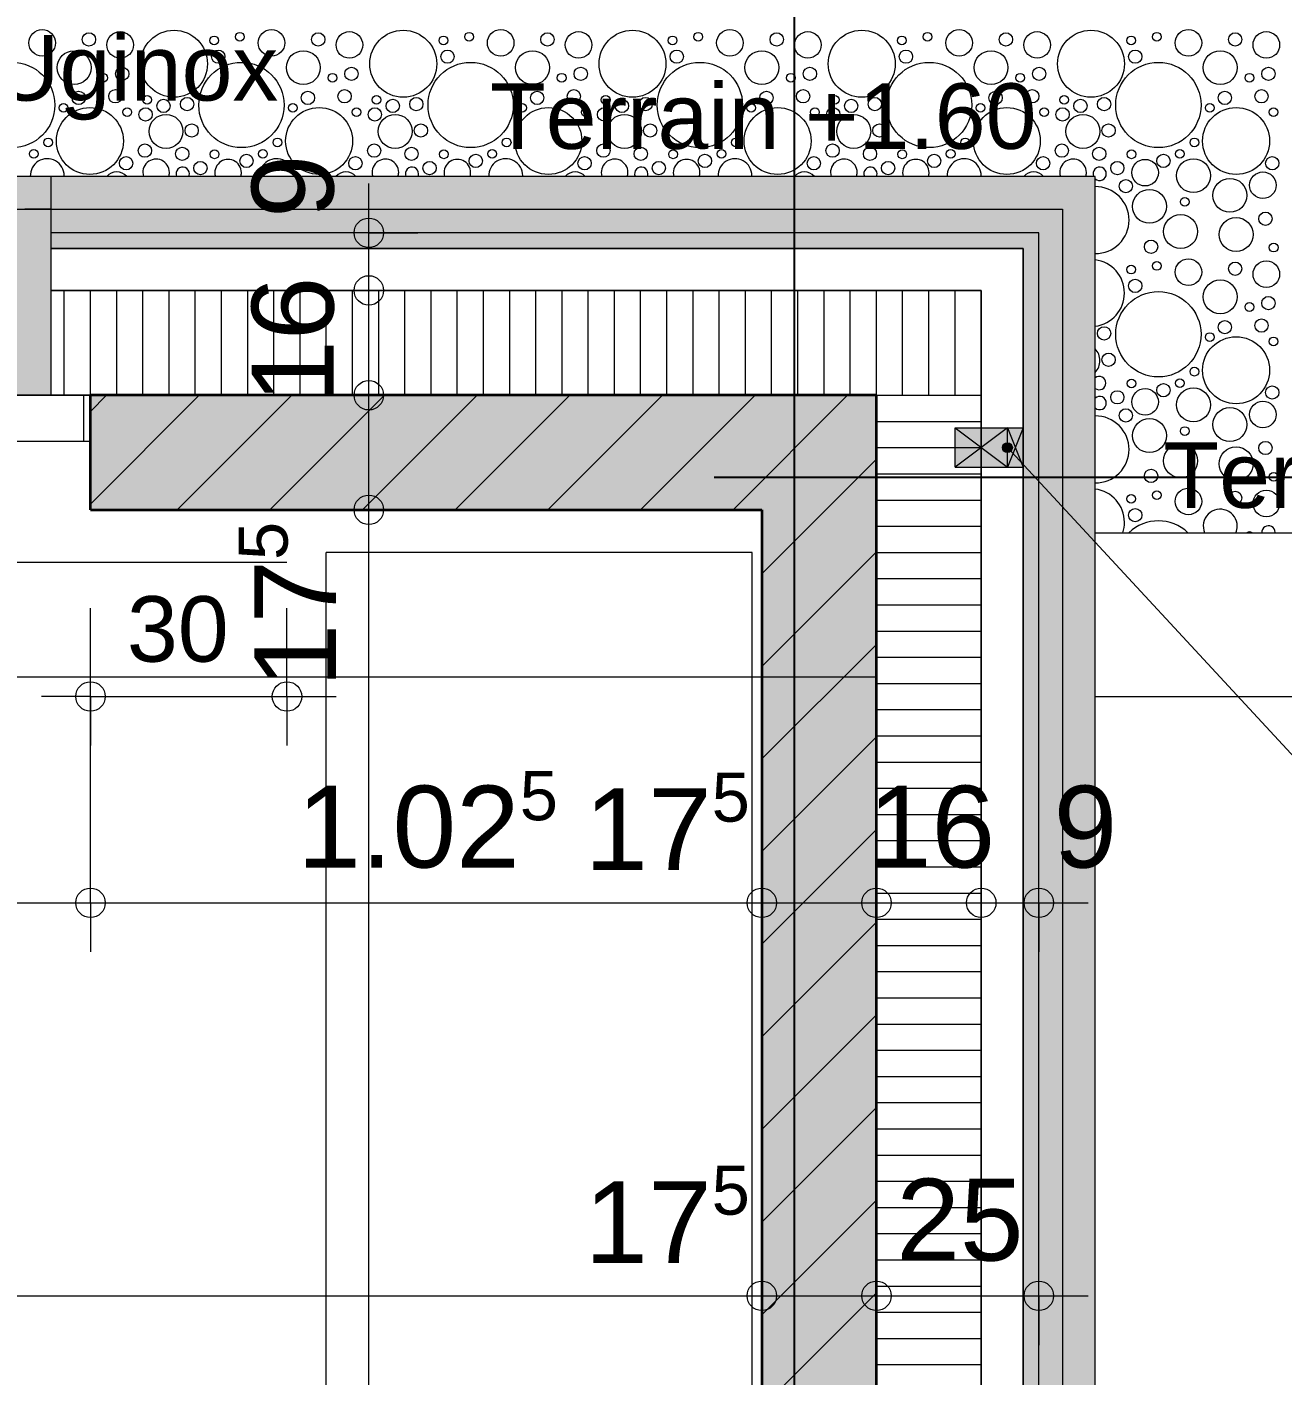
# Model space of a CAD drawing. Header units: metres. Extents: x 0.003 to 0.843, y 0.003 to 0.597.
# Drawn here: x 0.60842 to 0.64675, y 0.45308 to 0.49424 of the extents above; entities that cross this region are included whole.
import ezdxf

# ---------------------------------------------------------------- set-up
doc = ezdxf.new("R2010")
doc.units = ezdxf.units.M
for name, pattern in [('AUSGEZOGEN', [0]), ('LINIE_23', [0.0079, 0.004, -0.0013, 0, -0.0013, 0, -0.0013]), ('PUNKT2', [3.175, 0, -3.175]), ('STRICHLINIE', [19.049999999999997, 12.7, -6.35]), ('STRICHPUNKT', [25.4, 12.7, -6.35, 0, -6.35])]:
    doc.linetypes.add(name, pattern=pattern)
for name, color, linetype, lineweight in [('Allgemein', 7, 'AUSGEZOGEN', 18), ('Aufschuettungen _ Daemme', 7, 'AUSGEZOGEN', 25), ('Bauachsen grob', 7, 'STRICHPUNKT', 13), ('Beton Ansicht', 7, 'AUSGEZOGEN', 13), ('Daemmung', 7, 'AUSGEZOGEN', 18), ('Fenster', 7, 'AUSGEZOGEN', 18), ('Fuellflaeche tragende Wände MW', 7, 'AUSGEZOGEN', 13), ('Holz Unterkonstruktion', 7, 'AUSGEZOGEN', 25), ('Konstruktion oben', 7, 'STRICHLINIE', 13), ('Konstruktion unten', 7, 'STRICHLINIE', 13), ('Moebel', 253, 'AUSGEZOGEN', 13), ('Proj. Terrain', 7, 'AUSGEZOGEN', 25), ('Spengler', 7, 'AUSGEZOGEN', 18), ('Text Werkplan Ausfuehrung', 7, 'AUSGEZOGEN', 25), ('Unterkonstruktion', 7, 'AUSGEZOGEN', 18), ('Vorhangbrett', 7, 'AUSGEZOGEN', 13), ('Wand Mauerwerk tragend', 7, 'AUSGEZOGEN', 35), ('Werkplan- Ausfuehrungsmasse', 7, 'AUSGEZOGEN', 13)]:
    doc.layers.add(name, color=color, linetype=linetype, lineweight=lineweight)
doc.styles.add('ARIAL', font='ARIAL.TTF')

msp = doc.modelspace()

# ---------------------------------------------------------------- hatches: boundary and pattern name
at = {"layer": 'Allgemein', "linetype": 'AUSGEZOGEN', "lineweight": 13}
msp.add_hatch(color=32, dxfattribs=at).paths.add_polyline_path([(0.60835998646915, 0.4861973561846902), (0.60835998646915, 0.4829973562562158), (0.6091599864512687, 0.4829973562562158), (0.6091599864512687, 0.4861973561846902), (0.6091599864512687, 0.4869973561668088), (0.6091599864512687, 0.4874773561560801), (0.6091599864512687, 0.4879573561453512), (0.6091599864512687, 0.4886773561292579), (0.60835998646915, 0.4886773561292579), (0.60835998646915, 0.4879573561453512), (0.60835998646915, 0.4874773561560801), (0.60835998646915, 0.4869973561668088)])
h = msp.add_hatch(color=32, dxfattribs=at)
h.paths.add_polyline_path([(0.5231599883735183, 0.4874773561560801), (0.5835599870234731, 0.4874773561560801), (0.5835599870234731, 0.4879573561453512), (0.5231599883735183, 0.4879573561453512)])
h.paths.add_polyline_path([(0.4808599893189971, 0.4874773561560801), (0.497559988945723, 0.4874773561560801), (0.497559988945723, 0.4879573561453512), (0.4808599893189971, 0.4879573561453512)])
h.paths.add_polyline_path([(0.6091599864512687, 0.4874773561560801), (0.6393199857771406, 0.4874773561560801), (0.6393199857771406, 0.4879573561453512), (0.6091599864512687, 0.4879573561453512)])
h = msp.add_hatch(color=32, dxfattribs=at)
h.paths.add_polyline_path([(0.6388399857878693, 0.4874773561560801), (0.6388399857878693, 0.386497358413159), (0.6393199857771402, 0.386497358413159), (0.6393199857771406, 0.4874773561560801)])
h.paths.add_polyline_path([(0.6388399857878693, 0.3608973589853636), (0.6388399857878693, 0.3122973600716582), (0.6393199857771402, 0.3122973600716582), (0.6393199857771402, 0.3608973589853636)])
h.paths.add_polyline_path([(0.6388399857878693, 0.2866973606438628), (0.6388399857878693, 0.2854973606706849), (0.6393199857771402, 0.2854973606706849), (0.6393199857771402, 0.2866973606438628)])
at = {"layer": 'Fuellflaeche tragende Wände MW', "linetype": 'AUSGEZOGEN', "lineweight": 13}
for points in [[(0.6103599864244464, 0.4829973562562177), (0.6103599864244464, 0.4794973563344469), (0.6343599858880049, 0.4794973563344469), (0.6343599858880049, 0.4829973562562177)], [(0.630859985966236, 0.4794973563344469), (0.630859985966236, 0.3876973583863368), (0.6343599858880052, 0.3876973583863368), (0.6343599858880052, 0.4794973563344469)]]:
    msp.add_hatch(color=241, dxfattribs=at).paths.add_polyline_path(points)
at = {"layer": 'Holz Unterkonstruktion', "linetype": 'AUSGEZOGEN', "lineweight": 13}
for points in [[(0.6367599858343608, 0.4819973562785675), (0.6367599858343608, 0.4807973563053897), (0.6383599857985979, 0.4807973563053897), (0.6383599857985979, 0.4819973562785675)], [(0.6383599857985979, 0.4819973562785675), (0.6383599857985979, 0.4807973563053897), (0.6388399857878693, 0.4807973563053897), (0.6388399857878693, 0.4819973562785675)]]:
    msp.add_hatch(color=32, dxfattribs=at).paths.add_polyline_path(points)
at = {"layer": 'Spengler', "linetype": 'AUSGEZOGEN', "lineweight": 13}
for points in [[(0.6091599864512687, 0.4896773561069063), (0.5835599870234731, 0.4896773561069066), (0.5835599870234731, 0.4886773561292579), (0.5843599870055919, 0.4886773561292579), (0.5843599870055931, 0.4829973562562158), (0.6083599864691513, 0.4829973562562158), (0.60835998646915, 0.4886773561292579), (0.6091599864512687, 0.4886773561292579)], [(0.6410399857386957, 0.4896773561069063), (0.6091599864512687, 0.4896773561069063), (0.6091599864512687, 0.4879573561453512), (0.6410399857386957, 0.4879573561453512)], [(0.6410399857386957, 0.386497358413159), (0.6410399857386957, 0.4879573561453512), (0.6393199857771406, 0.4879573561453512), (0.6393199857771406, 0.386497358413159)]]:
    msp.add_hatch(color=254, dxfattribs=at).paths.add_polyline_path(points)
at = {"layer": 'Text Werkplan Ausfuehrung', "linetype": 'AUSGEZOGEN', "lineweight": 13}
for points in [[(0.6382143734512498, 0.4813647518994085), (0.6384036916356507, 0.4815400291418732), (0.6383273806726366, 0.4815429679603284)], [(0.6382143734512498, 0.4813647518994085), (0.6383273806726366, 0.4815429679603284), (0.6382173122645218, 0.481441062868021)], [(0.638249916657092, 0.4812954505206726), (0.6384036916356507, 0.4815400291418732), (0.6382143734512498, 0.4813647518994085)], [(0.6382173122645218, 0.481441062868021), (0.6383273806726366, 0.4815429679603284), (0.638258080027292, 0.4815074254334847)], [(0.638249916657092, 0.4812954505206726), (0.6384700542011147, 0.4814992613791029), (0.6384036916356507, 0.4815400291418732)], [(0.6383162785435571, 0.4812546834912935), (0.6384700542011147, 0.4814992613791029), (0.638249916657092, 0.4812954505206726)], [(0.6383162785435571, 0.4812546834912935), (0.6385055967279581, 0.4814299607337582), (0.6384700542011147, 0.4814992613791029)], [(0.6383925895069865, 0.4812517446836199), (0.6385055967279581, 0.4814299607337582), (0.6383162785435571, 0.4812546834912935)], [(0.6383925895069865, 0.4812517446836199), (0.6385026579151014, 0.4813536497759275), (0.6385055967279581, 0.4814299607337582)], [(0.6385026579151014, 0.4813536497759275), (0.6383925895069865, 0.4812517446836199), (0.6384618908857222, 0.4812872878894622)]]:
    msp.add_hatch(color=7, dxfattribs=at).paths.add_polyline_path(points)

# ---------------------------------------------------------------- linework, layer by layer
at = {"layer": 'Allgemein', "color": 7, "linetype": 'AUSGEZOGEN', "lineweight": 13}
for p, q in [((0.6091599864512687, 0.4886773561292579), (0.60835998646915, 0.4886773561292579)), ((0.6091599864512687, 0.4879573561453512), (0.6091599864512687, 0.4886773561292579)), ((0.6393199857771406, 0.4879573561453512), (0.6091599864512687, 0.4879573561453512)), ((0.6393199857771406, 0.4874773561560801), (0.6393199857771406, 0.4879573561453512)), ((0.6091599864512687, 0.4869973561668088), (0.6091599864512687, 0.4874773561560801)), ((0.6091599864512687, 0.4874773561560801), (0.6388399857878693, 0.4874773561560801)), ((0.6388399857878693, 0.4874773561560801), (0.6388399857878693, 0.4869973561668088)), ((0.6393199857771402, 0.386497358413159), (0.6393199857771406, 0.4874773561560801)), ((0.6091599864512687, 0.4861973561846902), (0.6091599864512687, 0.4869973561668088)), ((0.6388399857878693, 0.4869973561668088), (0.6388399857878693, 0.386497358413159)), ((0.6091599864512687, 0.4829973562562158), (0.6091599864512687, 0.4861973561846902)), ((0.60835998646915, 0.4829973562562158), (0.6091599864512687, 0.4829973562562158))]:
    msp.add_line(p, q, dxfattribs=at)
at = {"layer": 'Aufschuettungen _ Daemme', "color": 254, "linetype": 'AUSGEZOGEN', "lineweight": 13}
for centre, radius in [((0.6088857448829883, 0.4937553759176972), 0.0004059999909251927), ((0.61031374485107, 0.4938603759153503), 0.0002029999954625964), ((0.6112657448297912, 0.4936923759191053), 0.0004059999909251927), ((0.6129107447930224, 0.4931183759319352), 0.00102199997715652), ((0.6141357447656417, 0.4938323759159761), 0.0001329999970272183), ((0.6149197447481177, 0.4939443759134727), 0.0001329999970272183), ((0.6158857447265261, 0.4937553759176972), 0.0004059999909251927), ((0.617313744694608, 0.4938603759153503), 0.0002029999954625964), ((0.618265744673329, 0.4936923759191053), 0.0004059999909251927), ((0.6199107446365604, 0.4931183759319352), 0.00102199997715652), ((0.6211357446091794, 0.4938323759159761), 0.0001329999970272183), ((0.6219197445916557, 0.4939443759134727), 0.0001329999970272183), ((0.622885744570064, 0.4937553759176972), 0.0004059999909251927), ((0.6243137445381458, 0.4938603759153503), 0.0002029999954625964), ((0.6252657445168668, 0.4936923759191053), 0.0004059999909251927), ((0.6269107444800981, 0.4931183759319352), 0.00102199997715652), ((0.6281357444527171, 0.4938323759159761), 0.0001329999970272183), ((0.6289197444351934, 0.4939443759134727), 0.0001329999970272183), ((0.6298857444136018, 0.4937553759176972), 0.0004059999909251927), ((0.6313137443816836, 0.4938603759153503), 0.0002029999954625964), ((0.6322657443604045, 0.4936923759191053), 0.0004059999909251927), ((0.6339107443236359, 0.4931183759319352), 0.00102199997715652), ((0.6351357442962551, 0.4938323759159761), 0.0001329999970272183), ((0.6359197442787313, 0.4939443759134727), 0.0001329999970272183), ((0.6368857442571394, 0.4937553759176972), 0.0004059999909251927), ((0.6383137442252212, 0.4938603759153503), 0.0002029999954625964), ((0.6392657442039424, 0.4936923759191053), 0.0004059999909251927), ((0.6409107441671738, 0.4931183759319352), 0.00102199997715652), ((0.6421357441397929, 0.4938323759159761), 0.0001329999970272183), ((0.6429197441222693, 0.4939443759134727), 0.0001329999970272183), ((0.6438857441006773, 0.4937553759176972), 0.0004059999909251927), ((0.6453137440687591, 0.4938603759153503), 0.0002029999954625964), ((0.6462657440474802, 0.4936923759191053), 0.0004059999909251927), ((0.6142617447628255, 0.4933353759270848), 0.0002029999954625964), ((0.6212617446063631, 0.4933353759270848), 0.0002029999954625964), ((0.628261744449901, 0.4933353759270848), 0.0002029999954625964), ((0.6352617442934388, 0.4933353759270848), 0.0002029999954625964), ((0.6422617441369767, 0.4933353759270848), 0.0002029999954625964), ((0.6079687449034851, 0.4918583759600985), 0.001301999970898032), ((0.6098587448612403, 0.492999375934595), 0.0005179999884217976), ((0.6149687447470227, 0.4918583759600985), 0.001301999970898032), ((0.616858744704778, 0.492999375934595), 0.0005179999884217976), ((0.6219687445905606, 0.4918583759600985), 0.001301999970898032), ((0.6238587445483158, 0.492999375934595), 0.0005179999884217976), ((0.6289687444340983, 0.4918583759600985), 0.001301999970898032), ((0.6308587443918536, 0.492999375934595), 0.0005179999884217976), ((0.6359687442776362, 0.4918583759600985), 0.001301999970898032), ((0.6378587442353914, 0.492999375934595), 0.0005179999884217976), ((0.6429687441211738, 0.4918583759600985), 0.001301999970898032), ((0.6448587440789292, 0.492999375934595), 0.0005179999884217976), ((0.6107477448413695, 0.4926913759414794), 0.0001329999970272183), ((0.6113287448283832, 0.4928103759388195), 0.0002029999954625964), ((0.6177477446849071, 0.4926913759414794), 0.0001329999970272183), ((0.618328744671921, 0.4928103759388195), 0.0002029999954625964), ((0.6247477445284451, 0.4926913759414794), 0.0001329999970272183), ((0.6253287445154586, 0.4928103759388195), 0.0002029999954625964), ((0.6317477443719828, 0.4926913759414794), 0.0001329999970272183), ((0.6323287443589964, 0.4928103759388195), 0.0002029999954625964), ((0.6387477442155206, 0.4926913759414794), 0.0001329999970272183), ((0.6393287442025342, 0.4928103759388195), 0.0002029999954625964), ((0.6457477440590585, 0.4926913759414794), 0.0001329999970272183), ((0.6463287440460721, 0.4928103759388195), 0.0002029999954625964), ((0.6111187448330769, 0.4921243759541528), 0.0002029999954625964), ((0.6181187446766149, 0.4921243759541528), 0.0002029999954625964), ((0.6251187445201525, 0.4921243759541528), 0.0002029999954625964), ((0.6321187443636903, 0.4921243759541528), 0.0002029999954625964), ((0.639118744207228, 0.4921243759541528), 0.0002029999954625964), ((0.646118744050766, 0.4921243759541528), 0.0002029999954625964), ((0.6095367448684373, 0.4917743759619759), 0.0001329999970272183), ((0.609998744858111, 0.492075375955248), 0.0002029999954625964), ((0.6120917448113287, 0.4920193759564997), 0.0001329999970272183), ((0.61258874480022, 0.4918303759607242), 0.0002029999954625964), ((0.6133097447841042, 0.4918863759594726), 0.0002029999954625964), ((0.6165367447119751, 0.4917743759619759), 0.0001329999970272183), ((0.6169987447016488, 0.492075375955248), 0.0002029999954625964), ((0.6190917446548665, 0.4920193759564997), 0.0001329999970272183), ((0.6195887446437577, 0.4918303759607242), 0.0002029999954625964), ((0.6203097446276419, 0.4918863759594726), 0.0002029999954625964), ((0.623536744555513, 0.4917743759619759), 0.0001329999970272183), ((0.6239987445451866, 0.492075375955248), 0.0002029999954625964), ((0.6260917444984043, 0.4920193759564997), 0.0001329999970272183), ((0.6265887444872956, 0.4918303759607242), 0.0002029999954625964), ((0.6273097444711798, 0.4918863759594726), 0.0002029999954625964), ((0.6305367443990507, 0.4917743759619759), 0.0001329999970272183), ((0.6309987443887243, 0.492075375955248), 0.0002029999954625964), ((0.633091744341942, 0.4920193759564997), 0.0001329999970272183), ((0.6335887443308331, 0.4918303759607242), 0.0002029999954625964), ((0.6343097443147178, 0.4918863759594726), 0.0002029999954625964), ((0.6375367442425887, 0.4917743759619759), 0.0001329999970272183), ((0.6379987442322621, 0.492075375955248), 0.0002029999954625964), ((0.6400917441854799, 0.4920193759564997), 0.0001329999970272183), ((0.6405887441743711, 0.4918303759607242), 0.0002029999954625964), ((0.6413097441582554, 0.4918863759594726), 0.0002029999954625964), ((0.6445367440861263, 0.4917743759619759), 0.0001329999970272183), ((0.6449987440757998, 0.492075375955248), 0.0002029999954625964), ((0.6103417448504442, 0.490759375984663), 0.00102199997715652), ((0.6114827448249409, 0.4916413759649488), 0.0001329999970272183), ((0.6120427448124239, 0.4915713759665134), 0.0002029999954625964), ((0.6126657447984987, 0.4910533759780915), 0.0005179999884217976), ((0.6173417446939821, 0.490759375984663), 0.00102199997715652), ((0.6184827446684787, 0.4916413759649488), 0.0001329999970272183), ((0.6190427446559617, 0.4915713759665134), 0.0002029999954625964), ((0.6196657446420366, 0.4910533759780915), 0.0005179999884217976), ((0.6243417445375198, 0.490759375984663), 0.00102199997715652), ((0.6254827445120166, 0.4916413759649488), 0.0001329999970272183), ((0.6260427444994995, 0.4915713759665134), 0.0002029999954625964), ((0.6266657444855743, 0.4910533759780915), 0.0005179999884217976), ((0.6313417443810576, 0.490759375984663), 0.00102199997715652), ((0.6324827443555543, 0.4916413759649488), 0.0001329999970272183), ((0.6330427443430374, 0.4915713759665134), 0.0002029999954625964), ((0.6336657443291122, 0.4910533759780915), 0.0005179999884217976), ((0.6383417442245954, 0.490759375984663), 0.00102199997715652), ((0.6394827441990922, 0.4916413759649488), 0.0001329999970272183), ((0.6400427441865753, 0.4915713759665134), 0.0002029999954625964), ((0.64066574417265, 0.4910533759780915), 0.0005179999884217976), ((0.6453417440681333, 0.490759375984663), 0.00102199997715652), ((0.6464827440426298, 0.4916413759649488), 0.0001329999970272183), ((0.6134497447809749, 0.4910813759774658), 0.0002029999954625964), ((0.6204497446245126, 0.4910813759774658), 0.0002029999954625964), ((0.6274497444680506, 0.4910813759774658), 0.0002029999954625964), ((0.6344497443115885, 0.4910813759774658), 0.0002029999954625964), ((0.6414497441551261, 0.4910813759774658), 0.0002029999954625964), ((0.6090677448789205, 0.4907173759856017), 0.0001329999970272183), ((0.6120217448128932, 0.4904653759912344), 0.0002029999954625964), ((0.6160677447224581, 0.4907173759856017), 0.0001329999970272183), ((0.6190217446564311, 0.4904653759912344), 0.0002029999954625964), ((0.623067744565996, 0.4907173759856017), 0.0001329999970272183), ((0.626021744499969, 0.4904653759912344), 0.0002029999954625964), ((0.6300677444095337, 0.4907173759856017), 0.0001329999970272183), ((0.6330217443435068, 0.4904653759912344), 0.0002029999954625964), ((0.6370677442530717, 0.4907173759856017), 0.0001329999970272183), ((0.6400217441870444, 0.4904653759912344), 0.0002029999954625964), ((0.6440677440966094, 0.4907173759856017), 0.0001329999970272183), ((0.6086267448887774, 0.4903673759934248), 0.0001329999970272183), ((0.6114477448257232, 0.4900803759998398), 0.0002029999954625964), ((0.61316274478739, 0.4903673759934248), 0.0002029999954625964), ((0.6141497447653286, 0.4903533759937379), 0.0001329999970272183), ((0.6151227447435806, 0.4901503759982752), 0.0002029999954625964), ((0.6156267447323153, 0.4903673759934248), 0.0001329999970272183), ((0.6184477446692611, 0.4900803759998398), 0.0002029999954625964), ((0.6201627446309277, 0.4903673759934248), 0.0002029999954625964), ((0.6211497446088665, 0.4903533759937379), 0.0001329999970272183), ((0.6221227445871184, 0.4901503759982752), 0.0002029999954625964), ((0.6226267445758531, 0.4903673759934248), 0.0001329999970272183), ((0.6254477445127987, 0.4900803759998398), 0.0002029999954625964), ((0.6271627444744656, 0.4903673759934248), 0.0002029999954625964), ((0.6281497444524042, 0.4903533759937379), 0.0001329999970272183), ((0.6291227444306561, 0.4901503759982752), 0.0002029999954625964), ((0.6296267444193908, 0.4903673759934248), 0.0001329999970272183), ((0.6324477443563367, 0.4900803759998398), 0.0002029999954625964), ((0.6341627443180033, 0.4903673759934248), 0.0002029999954625964), ((0.6351497442959422, 0.4903533759937379), 0.0001329999970272183), ((0.636122744274194, 0.4901503759982752), 0.0002029999954625964), ((0.6366267442629288, 0.4903673759934248), 0.0001329999970272183), ((0.6394477441998744, 0.4900803759998398), 0.0002029999954625964), ((0.6411627441615413, 0.4903673759934248), 0.0002029999954625964), ((0.6421497441394801, 0.4903533759937379), 0.0001329999970272183), ((0.6431227441177318, 0.4901503759982752), 0.0002029999954625964), ((0.6436267441064664, 0.4903673759934248), 0.0001329999970272183), ((0.6464477440434122, 0.4900803759998398), 0.0002029999954625964), ((0.6137157447750294, 0.4899333760031255), 0.0002029999954625964), ((0.6207157446185672, 0.4899333760031255), 0.0002029999954625964), ((0.627715744462105, 0.4899333760031255), 0.0002029999954625964), ((0.6347157443056427, 0.4899333760031255), 0.0002029999954625964), ((0.6417157441491806, 0.4899333760031255), 0.0002029999954625964), ((0.6425627441302488, 0.4897933760062547), 0.0004059999909251927), ((0.6440397440972352, 0.4897023760082888), 0.0005179999884217976), ((0.6419747441433915, 0.489380376015486), 0.0002029999954625964), ((0.6451527440723578, 0.4891003760217446), 0.0005179999884217976), ((0.646160744049827, 0.4894083760148602), 0.0004059999909251927), ((0.6426957441272758, 0.4887643760292547), 0.0005179999884217976), ((0.6437737441031808, 0.4889043760261254), 0.0001329999970272183), ((0.6462377440481061, 0.4883863760377037), 0.0002029999954625964), ((0.643647744105997, 0.4879943760464655), 0.0005179999884217976), ((0.6453417440681333, 0.4879033760484996), 0.0005179999884217976), ((0.6427447441261807, 0.4875323760567922), 0.0002029999954625964), ((0.6464897440424735, 0.4875043760574179), 0.0001329999970272183), ((0.6421357441397929, 0.4868323760724383), 0.0001329999970272183), ((0.6429197441222693, 0.4869443760699348), 0.0001329999970272183), ((0.6438857441006773, 0.4867553760741594), 0.0004059999909251927), ((0.6453137440687591, 0.4868603760718123), 0.0002029999954625964), ((0.6462657440474802, 0.4866923760755675), 0.0004059999909251927), ((0.6422617441369767, 0.4863353760835471), 0.0002029999954625964), ((0.6429687441211738, 0.4848583761165606), 0.001301999970898032), ((0.6448587440789292, 0.4859993760910573), 0.0005179999884217976), ((0.6457477440590585, 0.4856913760979416), 0.0001329999970272183), ((0.6463287440460721, 0.4858103760952818), 0.0002029999954625964), ((0.646118744050766, 0.485124376110615), 0.0002029999954625964), ((0.6413097441582554, 0.4848863761159348), 0.0002029999954625964), ((0.6445367440861263, 0.4847743761184381), 0.0001329999970272183), ((0.6449987440757998, 0.4850753761117103), 0.0002029999954625964), ((0.6453417440681333, 0.4837593761411251), 0.00102199997715652), ((0.6464827440426298, 0.484641376121411), 0.0001329999970272183), ((0.6414497441551261, 0.484081376133928), 0.0002029999954625964), ((0.6440677440966094, 0.4837173761420639), 0.0001329999970272183), ((0.6421497441394801, 0.4833533761502), 0.0001329999970272183), ((0.6431227441177318, 0.4831503761547374), 0.0002029999954625964), ((0.6436267441064664, 0.4833673761498871), 0.0001329999970272183), ((0.6464477440434122, 0.483080376156302), 0.0002029999954625964), ((0.6417157441491806, 0.4829333761595878), 0.0002029999954625964), ((0.6425627441302488, 0.4827933761627169), 0.0004059999909251927), ((0.6440397440972352, 0.482702376164751), 0.0005179999884217976), ((0.6419747441433915, 0.4823803761719482), 0.0002029999954625964), ((0.6451527440723578, 0.4821003761782067), 0.0005179999884217976), ((0.646160744049827, 0.4824083761713224), 0.0004059999909251927), ((0.6426957441272758, 0.4817643761857169), 0.0005179999884217976), ((0.6437737441031808, 0.4819043761825876), 0.0001329999970272183), ((0.6462377440481061, 0.4813863761941659), 0.0002029999954625964), ((0.643647744105997, 0.4809943762029277), 0.0005179999884217976), ((0.6453417440681333, 0.4809033762049618), 0.0005179999884217976), ((0.6427447441261807, 0.4805323762132542), 0.0002029999954625964), ((0.6464897440424735, 0.48050437621388), 0.0001329999970272183), ((0.6421357441397929, 0.4798323762289005), 0.0001329999970272183), ((0.6429197441222693, 0.479944376226397), 0.0001329999970272183), ((0.6438857441006773, 0.4797553762306215), 0.0004059999909251927), ((0.6453137440687591, 0.4798603762282745), 0.0002029999954625964), ((0.6462657440474802, 0.4796923762320297), 0.0004059999909251927), ((0.6422617441369767, 0.4793353762400092), 0.0002029999954625964)]:
    msp.add_circle(centre, radius, dxfattribs=at)
for centre, radius, start, end in [((0.6090397448795462, 0.4897023760082888), 0.0005179999884217976, 0, 182.7685188666152), ((0.6123647448052265, 0.4898003760060983), 0.0004059999909251927, 0, 197.6381611496702), ((0.613176744787077, 0.4897583760070371), 0.0002029999954625964, 0, 203.5227281255486), ((0.6145627447560976, 0.4897933760062547), 0.0004059999909251927, 0, 196.6044804092535), ((0.6160397447230838, 0.4897023760082888), 0.0005179999884217976, 0, 182.7685188672237), ((0.6193647446487643, 0.4898003760060983), 0.0004059999909251927, 0, 197.6381611528883), ((0.6201767446306149, 0.4897583760070371), 0.0002029999954625964, 0, 203.5227281255486), ((0.6215627445996353, 0.4897933760062547), 0.0004059999909251927, 0, 196.604480409258), ((0.6230397445666217, 0.4897023760082888), 0.0005179999884217976, 0, 182.7685188669225), ((0.6263647444923022, 0.4898003760060983), 0.0004059999909251927, 0, 197.6381611496749), ((0.6271767444741526, 0.4897583760070371), 0.0002029999954625964, 0, 203.5227281079504), ((0.6285627444431732, 0.4897933760062547), 0.0004059999909251927, 0, 196.6044804092656), ((0.6300397444101595, 0.4897023760082888), 0.0005179999884217976, 0, 182.7685188666152), ((0.63336474433584, 0.4898003760060983), 0.0004059999909251927, 0, 197.6381611496702), ((0.6341767443176904, 0.4897583760070371), 0.0002029999954625964, 0, 203.5227281255611), ((0.6355627442867109, 0.4897933760062547), 0.0004059999909251927, 0, 196.6044804092535), ((0.6370397442536975, 0.4897023760082888), 0.0005179999884217976, 0, 182.7685188669225), ((0.6403647441793779, 0.4898003760060983), 0.0004059999909251927, 0, 197.6381611496702), ((0.6411767441612282, 0.4897583760070371), 0.0002029999954625964, 0, 203.5227281256042), ((0.6090397448795462, 0.4897023760082888), 0.0005179999884217976, 357.2314811333848, 0), ((0.6111607448321381, 0.4894083760148602), 0.0004059999909251927, 41.49177734161209, 138.508222658382), ((0.6123647448052265, 0.4898003760060983), 0.0004059999909251927, 342.3618388503251, 0), ((0.613176744787077, 0.4897583760070371), 0.0002029999954625964, 336.4772718744371, 0), ((0.6145627447560976, 0.4897933760062547), 0.0004059999909251927, 343.395519590742, 0), ((0.6160397447230838, 0.4897023760082888), 0.0005179999884217976, 357.2314811327763, 0), ((0.6181607446756758, 0.4894083760148602), 0.0004059999909251927, 41.49177733267717, 138.5082226673287), ((0.6193647446487643, 0.4898003760060983), 0.0004059999909251927, 342.3618388471117, 0), ((0.6201767446306149, 0.4897583760070371), 0.0002029999954625964, 336.4772718744246, 0), ((0.6215627445996353, 0.4897933760062547), 0.0004059999909251927, 343.3955195907389, 0), ((0.6230397445666217, 0.4897023760082888), 0.0005179999884217976, 357.2314811330775, 0), ((0.6251607445192138, 0.4894083760148602), 0.0004059999909251927, 41.49177733267717, 138.5082226673274), ((0.6263647444923022, 0.4898003760060983), 0.0004059999909251927, 342.3618388503299, 0), ((0.6271767444741526, 0.4897583760070371), 0.0002029999954625964, 336.4772718920765, 0), ((0.6285627444431732, 0.4897933760062547), 0.0004059999909251927, 343.3955195907465, 0), ((0.6300397444101595, 0.4897023760082888), 0.0005179999884217976, 357.2314811333848, 0), ((0.6321607443627514, 0.4894083760148602), 0.0004059999909251927, 41.4917773416017, 138.508222658382), ((0.63336474433584, 0.4898003760060983), 0.0004059999909251927, 342.3618388503299, 0), ((0.6341767443176904, 0.4897583760070371), 0.0002029999954625964, 336.4772718744514, 0), ((0.6355627442867109, 0.4897933760062547), 0.0004059999909251927, 343.3955195907465, 0), ((0.6370397442536975, 0.4897023760082888), 0.0005179999884217976, 357.2314811330775, 0), ((0.6391607442062893, 0.4894083760148602), 0.0004059999909251927, 41.4917773326713, 138.5082226673228), ((0.6403647441793779, 0.4898003760060983), 0.0004059999909251927, 342.3618388503027, 0), ((0.6411767441612282, 0.4897583760070371), 0.0002029999954625964, 227.6477424165327, 0), ((0.6410507441640445, 0.4883443760386424), 0.00102199997715652, 0, 90.60315436948284), ((0.6410507441640445, 0.4883443760386424), 0.00102199997715652, 269.3968456305172, 0), ((0.6409107441671738, 0.4861183760883974), 0.00102199997715652, 0, 82.73495407734457), ((0.6409107441671738, 0.4861183760883974), 0.00102199997715652, 277.265045922655, 0), ((0.64066574417265, 0.4840533761345538), 0.0005179999884217976, 0, 43.74087518507666), ((0.64066574417265, 0.4840533761345538), 0.0005179999884217976, 316.2591248149278, 0), ((0.6411627441615413, 0.4833673761498871), 0.0002029999954625964, 0, 127.2087901604045), ((0.6411627441615413, 0.4833673761498871), 0.0002029999954625964, 232.791209839561, 0), ((0.6411767441612282, 0.4827583761634992), 0.0002029999954625964, 0, 132.3522575834672), ((0.6411767441612282, 0.4827583761634992), 0.0002029999954625964, 227.6477424165327, 0), ((0.6410507441640445, 0.4813443761951046), 0.00102199997715652, 0, 90.60315436950772), ((0.6410507441640445, 0.4813443761951046), 0.00102199997715652, 269.3968456304923, 0), ((0.6409107441671738, 0.4791183762448595), 0.00102199997715652, 0, 82.73495407755148), ((0.6429687441211738, 0.4778583762730229), 0.001301999970898032, 46.1522270017327, 133.8477729982725), ((0.6448587440789292, 0.4789993762475194), 0.0005179999884217976, 0, 202.9544876184304), ((0.6409107441671738, 0.4791183762448595), 0.00102199997715652, 341.6929369187536, 0), ((0.6448587440789292, 0.4789993762475194), 0.0005179999884217976, 337.0455123815647, 0), ((0.6457477440590585, 0.4786913762544037), 0.0001329999970272183, 52.82966472352362, 127.170335276395), ((0.6463287440460721, 0.4788103762517439), 0.0002029999954625964, 0, 183.6773292109263), ((0.6463287440460721, 0.4788103762517439), 0.0002029999954625964, 356.3226707890737, 0)]:
    msp.add_arc(centre, radius, start, end, dxfattribs=at)
at = {"layer": 'Bauachsen grob', "color": 32, "linetype": 'LINIE_23', "lineweight": 25, "true_color": 0xc36e14}
for p, q in [((0.6318599859438844, 0.01389736674141804), (0.6318599859438844, 0.5809999870806931)), ((0.2293999949395656, 0.4804973563120951), (0.7313199837207803, 0.4804973563120951))]:
    msp.add_line(p, q, dxfattribs=at)
at = {"layer": 'Beton Ansicht', "color": 7, "linetype": 'AUSGEZOGEN', "lineweight": 13}
for p, q in [((0.6410399857386957, 0.4787973563500931), (0.689319984659553, 0.4787973563500931)), ((0.6410399857386957, 0.4737973564618518), (0.689319984659553, 0.4737973564618518))]:
    msp.add_line(p, q, dxfattribs=at)
at = {"layer": 'Daemmung', "color": 7, "linetype": 'AUSGEZOGEN', "lineweight": 18}
for p, q in [((0.6091599864512687, 0.4829973562562158), (0.6091599864512687, 0.4861973561846902)), ((0.6375599858164795, 0.4861973561846902), (0.6091599864512687, 0.4861973561846902)), ((0.6375599858164795, 0.4829973562562158), (0.6375599858164795, 0.4861973561846902)), ((0.6091599864512687, 0.4829973562562158), (0.6103599864244464, 0.4829973562562158)), ((0.6103599864244464, 0.4829973562562158), (0.6343599858880049, 0.4829973562562158)), ((0.6343599858880049, 0.4829973562562158), (0.6343599858880049, 0.4794973563344469)), ((0.6375599858164793, 0.386497358413159), (0.6375599858164795, 0.4829973562562158)), ((0.6343599858880049, 0.4794973563344469), (0.6343599858880049, 0.3876973583863368))]:
    msp.add_line(p, q, dxfattribs=at)
at = {"layer": 'Daemmung', "color": 7, "linetype": 'AUSGEZOGEN', "lineweight": 13}
for p, q in [((0.6343599902521883, 0.4829973563261541), (0.6375599858164795, 0.4829973561862778)), ((0.6343599902172192, 0.4821973563321144), (0.6375599858164795, 0.4821973561922383)), ((0.6343599901822502, 0.4813973563380748), (0.6375599858164795, 0.4813973561981986)), ((0.6343599901472812, 0.4805973563440353), (0.6375599858164795, 0.4805973562041592)), ((0.6343599901123118, 0.4797973563499959), (0.6375599858164795, 0.4797973562101195)), ((0.6343599901123118, 0.4797973563499959), (0.6375599858164795, 0.4797973562101195)), ((0.6343599900773428, 0.4789973563559563), (0.6375599858164795, 0.4789973562160801)), ((0.6343599900423738, 0.4781973563619166), (0.6375599858164795, 0.4781973562220405)), ((0.6343599900074045, 0.4773973563678773), (0.6375599858164795, 0.4773973562280009)), ((0.6343599899724355, 0.4765973563738378), (0.6375599858164795, 0.4765973562339614)), ((0.6343599899724355, 0.4765973563738378), (0.6375599858164795, 0.4765973562339614)), ((0.6343599899374663, 0.4757973563797981), (0.6375599858164795, 0.475797356239922)), ((0.6343599899024973, 0.4749973563857586), (0.6375599858164795, 0.4749973562458822)), ((0.6343599898675281, 0.4741973563917191), (0.6375599858164795, 0.4741973562518428)), ((0.634359989832559, 0.4733973563976796), (0.6375599858164795, 0.4733973562578032)), ((0.634359989832559, 0.4733973563976796), (0.6375599858164795, 0.4733973562578032)), ((0.63435998979759, 0.47259735640364), (0.6375599858164795, 0.4725973562637638)), ((0.6343599897626209, 0.4717973564096005), (0.6375599858164795, 0.4717973562697243)), ((0.6343599897276516, 0.4709973564155608), (0.6375599858164795, 0.4709973562756846)), ((0.6343599896926826, 0.4701973564215215), (0.6375599858164795, 0.4701973562816449)), ((0.6343599896926826, 0.4701973564215215), (0.6375599858164795, 0.4701973562816449)), ((0.6343599896577136, 0.4693973564274818), (0.6375599858164795, 0.4693973562876056)), ((0.6343599896227442, 0.4685973564334423), (0.6375599858164795, 0.4685973562935661)), ((0.6343599895877751, 0.4677973564394028), (0.6375599858164795, 0.4677973562995265)), ((0.6343599895528061, 0.4669973564453633), (0.6375599858164795, 0.4669973563054869)), ((0.6343599895528061, 0.4669973564453633), (0.6375599858164795, 0.4669973563054869)), ((0.6343599895178371, 0.4661973564513238), (0.6375599858164795, 0.4661973563114474)), ((0.6343599894828681, 0.4653973564572843), (0.6375599858164795, 0.4653973563174079)), ((0.6343599894478987, 0.4645973564632447), (0.6375599858164795, 0.4645973563233684)), ((0.6343599894129296, 0.4637973564692051), (0.6375599858164795, 0.4637973563293289)), ((0.6343599894129296, 0.4637973564692051), (0.6375599858164795, 0.4637973563293289)), ((0.6343599893779606, 0.4629973564751657), (0.6375599858164795, 0.4629973563352892)), ((0.6343599893429915, 0.462197356481126), (0.6375599858164795, 0.4621973563412499)), ((0.6343599893080223, 0.4613973564870866), (0.6375599858164795, 0.4613973563472101)), ((0.6343599892730533, 0.4605973564930469), (0.6375599858164795, 0.4605973563531706)), ((0.6343599892730533, 0.4605973564930469), (0.6375599858164795, 0.4605973563531706)), ((0.6343599892380841, 0.4597973564990075), (0.6375599858164795, 0.459797356359131)), ((0.6343599892031151, 0.4589973565049678), (0.6375599858164795, 0.4589973563650916)), ((0.6343599891681458, 0.4581973565109285), (0.6375599858164794, 0.458197356371052)), ((0.6343599891331768, 0.457397356516889), (0.6375599858164794, 0.4573973563770126)), ((0.6343599891331768, 0.457397356516889), (0.6375599858164794, 0.4573973563770126)), ((0.6343599890982078, 0.4565973565228493), (0.6375599858164794, 0.4565973563829732)), ((0.6343599890632384, 0.4557973565288097), (0.6375599858164794, 0.4557973563889334)), ((0.6343599890282694, 0.4549973565347702), (0.6375599858164794, 0.454997356394894)), ((0.6343599889933004, 0.4541973565407308), (0.6375599858164794, 0.4541973564008543)), ((0.6343599889933004, 0.4541973565407308), (0.6375599858164794, 0.4541973564008543)), ((0.6343599889583313, 0.4533973565466912), (0.6375599858164794, 0.4533973564068148))]:
    msp.add_line(p, q, dxfattribs=at)
for points in [[(0.6095599883973601, 0.4829973562562157), (0.6095599883973601, 0.4861973561846901), (0.6095599883973603, 0.486197356232374)], [(0.6095599883973601, 0.4829973562562157), (0.6095599883973601, 0.4861973561846901), (0.6095599883973603, 0.486197356232374)], [(0.6103599883913997, 0.4829973562562157), (0.6103599883913997, 0.4861973561846901), (0.6103599883913998, 0.486197356232374)], [(0.6111599883854393, 0.4829973562562157), (0.6111599883854393, 0.4861973561846901), (0.6111599883854394, 0.486197356232374)], [(0.611959988379479, 0.4829973562562157), (0.611959988379479, 0.4861973561846901), (0.611959988379479, 0.486197356232374)], [(0.6127599883735185, 0.4829973562562157), (0.6127599883735185, 0.4861973561846901), (0.6127599883735185, 0.486197356232374)], [(0.6127599883735185, 0.4829973562562157), (0.6127599883735185, 0.4861973561846901), (0.6127599883735185, 0.486197356232374)], [(0.613559988367558, 0.4829973562562157), (0.613559988367558, 0.4861973561846901), (0.613559988367558, 0.486197356232374)], [(0.6143599883615976, 0.4829973562562157), (0.6143599883615976, 0.4861973561846901), (0.6143599883615976, 0.486197356232374)], [(0.6151599883556369, 0.4829973562562157), (0.6151599883556369, 0.4861973561846901), (0.615159988355637, 0.486197356232374)], [(0.6159599883496766, 0.4829973562562157), (0.6159599883496766, 0.4861973561846901), (0.6159599883496766, 0.486197356232374)], [(0.6159599883496766, 0.4829973562562157), (0.6159599883496766, 0.4861973561846901), (0.6159599883496766, 0.486197356232374)], [(0.616759988343716, 0.4829973562562157), (0.616759988343716, 0.4861973561846901), (0.616759988343716, 0.486197356232374)], [(0.6175599883377557, 0.4829973562562157), (0.6175599883377557, 0.4861973561846901), (0.6175599883377557, 0.486197356232374)], [(0.6183599883317953, 0.4829973562562157), (0.6183599883317953, 0.4861973561846901), (0.6183599883317953, 0.486197356232374)], [(0.6191599883258349, 0.4829973562562157), (0.6191599883258349, 0.4861973561846901), (0.6191599883258349, 0.486197356232374)], [(0.6191599883258349, 0.4829973562562157), (0.6191599883258349, 0.4861973561846901), (0.6191599883258349, 0.486197356232374)], [(0.6199599883198742, 0.4829973562562157), (0.6199599883198742, 0.4861973561846901), (0.6199599883198742, 0.486197356232374)], [(0.6207599883139139, 0.4829973562562157), (0.6207599883139139, 0.4861973561846901), (0.6207599883139139, 0.486197356232374)], [(0.6215599883079534, 0.4829973562562157), (0.6215599883079534, 0.4861973561846901), (0.6215599883079534, 0.486197356232374)], [(0.6223599883019927, 0.4829973562562157), (0.6223599883019927, 0.4861973561846901), (0.6223599883019927, 0.486197356232374)], [(0.6223599883019927, 0.4829973562562157), (0.6223599883019927, 0.4861973561846901), (0.6223599883019927, 0.486197356232374)], [(0.6231599882960324, 0.4829973562562157), (0.6231599882960324, 0.4861973561846901), (0.6231599882960324, 0.486197356232374)], [(0.6239599882900719, 0.4829973562562157), (0.6239599882900719, 0.4861973561846901), (0.6239599882900719, 0.486197356232374)], [(0.6247599882841114, 0.4829973562562157), (0.6247599882841114, 0.4861973561846901), (0.6247599882841115, 0.486197356232374)], [(0.625559988278151, 0.4829973562562157), (0.625559988278151, 0.4861973561846901), (0.6255599882781511, 0.486197356232374)], [(0.625559988278151, 0.4829973562562157), (0.625559988278151, 0.4861973561846901), (0.6255599882781511, 0.486197356232374)], [(0.6263599882721904, 0.4829973562562157), (0.6263599882721904, 0.4861973561846901), (0.6263599882721904, 0.486197356232374)], [(0.62715998826623, 0.4829973562562157), (0.62715998826623, 0.4861973561846901), (0.62715998826623, 0.486197356232374)], [(0.6279599882602697, 0.4829973562562157), (0.6279599882602697, 0.4861973561846901), (0.6279599882602697, 0.486197356232374)], [(0.6287599882543092, 0.4829973562562157), (0.6287599882543092, 0.4861973561846901), (0.6287599882543092, 0.486197356232374)], [(0.6287599882543092, 0.4829973562562157), (0.6287599882543092, 0.4861973561846901), (0.6287599882543092, 0.486197356232374)], [(0.6295599882483488, 0.4829973562562157), (0.6295599882483488, 0.4861973561846901), (0.6295599882483488, 0.486197356232374)], [(0.6303599882423881, 0.4829973562562157), (0.6303599882423881, 0.4861973561846901), (0.6303599882423881, 0.486197356232374)], [(0.6311599882364277, 0.4829973562562157), (0.6311599882364277, 0.4861973561846901), (0.6311599882364277, 0.486197356232374)], [(0.6319599882304673, 0.4829973562562157), (0.6319599882304673, 0.4861973561846901), (0.6319599882304673, 0.486197356232374)], [(0.6319599882304673, 0.4829973562562157), (0.6319599882304673, 0.4861973561846901), (0.6319599882304673, 0.486197356232374)], [(0.6327599882245069, 0.4829973562562157), (0.6327599882245069, 0.4861973561846901), (0.6327599882245069, 0.486197356232374)], [(0.6335599882185464, 0.4829973562562157), (0.6335599882185464, 0.4861973561846901), (0.6335599882185464, 0.486197356232374)], [(0.6343599882125857, 0.4829973562562157), (0.6343599882125857, 0.4861973561846901), (0.6343599882125858, 0.486197356232374)], [(0.6351599882066252, 0.4829973562562157), (0.6351599882066252, 0.4861973561846901), (0.6351599882066253, 0.486197356232374)], [(0.6351599882066252, 0.4829973562562157), (0.6351599882066252, 0.4861973561846901), (0.6351599882066253, 0.486197356232374)], [(0.6359599882006649, 0.4829973562562157), (0.6359599882006649, 0.4861973561846901), (0.635959988200665, 0.486197356232374)], [(0.6367599881947046, 0.4829973562562157), (0.6367599881947046, 0.4861973561846901), (0.6367599881947046, 0.486197356232374)]]:
    msp.add_lwpolyline(points, dxfattribs=at)
at = {"layer": 'Fenster', "color": 7, "linetype": 'AUSGEZOGEN', "lineweight": 13}
for points in [[(0.6091599864512687, 0.4829973562562177), (0.6091599864512687, 0.4896773561069063), (0.5835599870234731, 0.4896773561069063), (0.5835599870234731, 0.4829973562562177), (0.6091599864512687, 0.4829973562562177)], [(0.6101599864289169, 0.4829973562562177), (0.6079599864780908, 0.4829973562562177), (0.6079599864780908, 0.48159735628751), (0.6101599864289169, 0.48159735628751), (0.6101599864289169, 0.4829973562562177)]]:
    msp.add_lwpolyline(points, dxfattribs=at)
at = {"layer": 'Holz Unterkonstruktion', "color": 7, "linetype": 'AUSGEZOGEN', "lineweight": 13}
for p, q in [((0.6367599858343608, 0.4807973563053897), (0.6367599858343608, 0.4819973562785675)), ((0.6367599858343608, 0.4819973562785675), (0.6383599857985979, 0.4819973562785675)), ((0.6383599857985979, 0.4819973562785675), (0.6367599858343608, 0.4807973563053897)), ((0.6367599858343608, 0.4819973562785675), (0.6383599857985979, 0.4807973563053897)), ((0.6383599857985979, 0.4807973563053897), (0.6383599857985979, 0.4819973562785675)), ((0.6383599857985979, 0.4807973563053897), (0.6383599857985979, 0.4819973562785675)), ((0.6383599857985979, 0.4819973562785675), (0.6388399857878693, 0.4819973562785675)), ((0.6388399857878693, 0.4819973562785675), (0.6383599857985979, 0.4807973563053897)), ((0.6383599857985979, 0.4819973562785675), (0.6388399857878693, 0.4807973563053897)), ((0.6388399857878693, 0.4807973563053897), (0.6388399857878693, 0.4819973562785675)), ((0.6367599858343608, 0.4807973563053897), (0.6383599857985979, 0.4807973563053897)), ((0.6383599857985979, 0.4807973563053897), (0.6388399857878693, 0.4807973563053897))]:
    msp.add_line(p, q, dxfattribs=at)
at = {"layer": 'Konstruktion oben', "color": 7, "linetype": 'STRICHPUNKT', "lineweight": 18}
for p, q in [((0.3166799929887059, 0.4886773561292579), (0.6400399857610473, 0.4886773561292579)), ((0.6400399857610473, 0.4886773561292579), (0.6400399857610469, 0.1094173646063796))]:
    msp.add_line(p, q, dxfattribs=at)
at = {"layer": 'Konstruktion unten', "color": 7, "linetype": 'STRICHLINIE', "lineweight": 13}
msp.add_line((0.3191599929332736, 0.4743973564484409), (0.6343599858880049, 0.4743973564484409), dxfattribs=at)
at = {"layer": 'Konstruktion unten', "color": 7, "linetype": 'PUNKT2', "lineweight": 13}
msp.add_line((0.3191599929332736, 0.4737973564618518), (0.6375599858164795, 0.4737973564618518), dxfattribs=at)
at = {"layer": 'Moebel', "color": 253, "linetype": 'AUSGEZOGEN', "lineweight": 13}
for p, q in [((0.6305599859729416, 0.4781973563635042), (0.6175599862635144, 0.4781973563635042)), ((0.6175599862635144, 0.3941973582410506), (0.6175599862635144, 0.4781973563635042)), ((0.6305599859729416, 0.3941973582410506), (0.6305599859729416, 0.4781973563635042))]:
    msp.add_line(p, q, dxfattribs=at)
at = {"layer": 'Spengler', "color": 7, "linetype": 'AUSGEZOGEN', "lineweight": 13}
for p, q in [((0.6410399857386957, 0.4896773561069063), (0.6091599864512687, 0.4896773561069063)), ((0.6410399857386957, 0.3866973584086886), (0.6410399857386957, 0.4896773561069063))]:
    msp.add_line(p, q, dxfattribs=at)
at = {"layer": 'Text Werkplan Ausfuehrung', "color": 7, "linetype": 'AUSGEZOGEN', "lineweight": 13}
for p, q in [((0.638249916657092, 0.4812954505206726), (0.638249916657092, 0.4812954505206726)), ((0.638258080027292, 0.4815074254334847), (0.638258080027292, 0.4815074254334847)), ((0.6501933188674361, 0.4686160901330885), (0.6383599857985979, 0.4813973562919786)), ((0.6384618908857222, 0.4812872878894622), (0.6384618908857222, 0.4812872878894622)), ((0.6384700542011147, 0.4814992613791029), (0.6384700542011147, 0.4814992613791029))]:
    msp.add_line(p, q, dxfattribs=at)
msp.add_circle((0.6383599857985981, 0.4813973562919786), 0.0001500000071246177, dxfattribs=at)
at = {"layer": 'Unterkonstruktion', "color": 7, "linetype": 'AUSGEZOGEN', "lineweight": 13}
for p, q in [((0.6091599864512687, 0.4869973561668088), (0.6091599864512687, 0.4874773561560801)), ((0.6388399857878693, 0.4874773561560801), (0.6091599864512687, 0.4874773561560801)), ((0.6388399857878693, 0.4869973561668088), (0.6388399857878693, 0.4874773561560801)), ((0.6091599864512687, 0.4861973561846902), (0.6091599864512687, 0.4869973561668088)), ((0.6388399857878693, 0.386497358413159), (0.6388399857878693, 0.4869973561668088)), ((0.6091599864512687, 0.4861973561846902), (0.6375599858164795, 0.4861973561846902)), ((0.6375599858164795, 0.4861973561846902), (0.6375599858164795, 0.4829973562562158)), ((0.6375599858164795, 0.4829973562562158), (0.6375599858164793, 0.386497358413159))]:
    msp.add_line(p, q, dxfattribs=at)
at = {"layer": 'Vorhangbrett', "color": 191, "linetype": 'STRICHPUNKT', "lineweight": 13, "true_color": 0xbe96ea}
msp.add_line((0.5763599871844058, 0.4778973563702096), (0.6163599862903362, 0.4778973563702096), dxfattribs=at)
at = {"layer": 'Vorhangbrett', "color": 191, "linetype": 'AUSGEZOGEN', "lineweight": 18, "true_color": 0xbe96ea}
for p, q in [((0.6163599862903362, 0.4737973564618518), (0.6163599862903362, 0.4764973564015021)), ((0.6103599864244466, 0.4737973564618519), (0.6103599864244466, 0.4752973564748904)), ((0.6163599862903362, 0.4737973564618519), (0.6163599862903362, 0.4752973564748904)), ((0.6103599864244466, 0.4737973564618519), (0.6103599864244466, 0.4722973594700536)), ((0.6163599862903362, 0.4737973564618519), (0.6163599862903362, 0.4722973594700536))]:
    msp.add_line(p, q, dxfattribs=at)
at = {"layer": 'Vorhangbrett', "color": 191, "linetype": 'AUSGEZOGEN', "lineweight": 13, "true_color": 0xbe96ea}
for p, q in [((0.6103599864244466, 0.4737973564618519), (0.6088599894326484, 0.4737973564618519)), ((0.6103599864244464, 0.4737973564618518), (0.6163599862903362, 0.4737973564618518)), ((0.6163599862903362, 0.4737973564618519), (0.6178599863033746, 0.4737973564618519))]:
    msp.add_line(p, q, dxfattribs=at)
at = {"layer": 'Vorhangbrett', "color": 191, "linetype": 'AUSGEZOGEN', "lineweight": 18, "true_color": 0xbe96ea}
msp.add_lwpolyline([(0.6103599864244464, 0.4737973564618518), (0.6103599864244464, 0.4738864511285964), (0.6103599864244464, 0.4738864511285964), (0.6103599864244464, 0.4764973564015021)], dxfattribs=at)
for centre in [(0.6103599864244466, 0.4737973564618519), (0.6163599862903362, 0.4737973564618519)]:
    msp.add_circle(centre, 0.0004500000039115547, dxfattribs=at)
at = {"layer": 'Wand Mauerwerk tragend', "color": 180, "linetype": 'STRICHPUNKT', "lineweight": 13}
for p, q in [((0.6091599864512687, 0.4829973562562177), (0.6083599864691513, 0.4829973562562177)), ((0.6103599864244464, 0.4829973562562177), (0.6091599864512687, 0.4829973562562177)), ((0.6103599864244464, 0.48159735628751), (0.6103599864244464, 0.4829973562562177)), ((0.5823599870502953, 0.48159735628751), (0.6103599864244464, 0.48159735628751))]:
    msp.add_line(p, q, dxfattribs=at)
at = {"layer": 'Wand Mauerwerk tragend', "color": 7, "linetype": 'AUSGEZOGEN', "lineweight": 35}
for p, q in [((0.6103599864244464, 0.48159735628751), (0.6103599864244464, 0.4829973562562158)), ((0.6343599858880049, 0.4829973562562158), (0.6103599864244464, 0.4829973562562158)), ((0.6343599858880049, 0.4794973563344469), (0.6343599858880049, 0.4829973562562158)), ((0.6103599864244464, 0.4794973563344469), (0.6103599864244464, 0.48159735628751)), ((0.6103599864244464, 0.4794973563344469), (0.630859985966236, 0.4794973563344469)), ((0.630859985966236, 0.4794973563344469), (0.630859985966236, 0.3928973582701078)), ((0.6343599858880049, 0.3876973583863368), (0.6343599858880049, 0.4794973563344469))]:
    msp.add_line(p, q, dxfattribs=at)
at = {"layer": 'Wand Mauerwerk tragend', "color": 7, "linetype": 'AUSGEZOGEN', "lineweight": 13}
for p, q in [((0.6103599864244463, 0.4825036407175296), (0.6108537019631325, 0.4829973562562158)), ((0.6103599864244464, 0.4796752135927835), (0.6136821290878788, 0.4829973562562158)), ((0.6130105562908561, 0.4794973563344468), (0.6165105562126251, 0.4829973562562158)), ((0.6158389834156023, 0.4794973563344468), (0.619338983337371, 0.4829973562562158)), ((0.6186674105403484, 0.4794973563344468), (0.6221674104621173, 0.4829973562562158)), ((0.6214958376650946, 0.4794973563344468), (0.6249958375868637, 0.4829973562562158)), ((0.6243242647898412, 0.4794973563344468), (0.6278242647116101, 0.4829973562562158)), ((0.6271526919145872, 0.4794973563344468), (0.630652691836356, 0.4829973562562158)), ((0.6299811190393333, 0.4794973563344468), (0.6334811189611024, 0.4829973562562158)), ((0.6328095461640795, 0.4794973563344468), (0.6343599858880049, 0.4810477960583721))]:
    msp.add_line(p, q, dxfattribs=at)
for points in [[(0.6308599859662359, 0.4775477961366042), (0.6308599859662362, 0.4775477961366043), (0.6328095461640787, 0.4794973563344469)], [(0.6308599859662359, 0.474719369011858), (0.630859985966236, 0.4747193690118581), (0.6343599858880049, 0.4782193689336268)], [(0.6308599859662359, 0.4718909418871118), (0.6308599859662362, 0.4718909418871119), (0.634359985888005, 0.4753909418088808)], [(0.6308599859662359, 0.4690625147623656), (0.630859985966236, 0.4690625147623657), (0.6343599858880049, 0.4725625146841344)], [(0.6308599859662359, 0.4662340876376195), (0.6308599859662362, 0.4662340876376196), (0.634359985888005, 0.4697340875593882)], [(0.6308599859662359, 0.4634056605128732), (0.630859985966236, 0.4634056605128733), (0.6343599858880049, 0.4669056604346421)], [(0.6308599859662359, 0.4605772333881271), (0.6308599859662362, 0.4605772333881272), (0.634359985888005, 0.4640772333098959)], [(0.6308599859662359, 0.4577488062633809), (0.630859985966236, 0.457748806263381), (0.6343599858880049, 0.4612488061851496)], [(0.6308599859662359, 0.4549203791386346), (0.6308599859662362, 0.4549203791386348), (0.634359985888005, 0.4584203790604036)], [(0.6308599859662359, 0.4520919520138885), (0.630859985966236, 0.4520919520138886), (0.6343599858880049, 0.4555919519356573)]]:
    msp.add_lwpolyline(points, dxfattribs=at)
at = {"layer": 'Werkplan- Ausfuehrungsmasse', "color": 7, "linetype": 'AUSGEZOGEN', "lineweight": 13}
for p, q in [((0.618859986234457, 0.4879573561453512), (0.618859986234457, 0.4894573561583896)), ((0.618859986234457, 0.4879573561453512), (0.6173599862214186, 0.4879573561453512)), ((0.618859986234457, 0.4879573561453512), (0.6203599832262553, 0.4879573561453512)), ((0.618859986234457, 0.4879573561453512), (0.618859986234457, 0.4879573561453512)), ((0.618859986234457, 0.4861973561846902), (0.618859986234457, 0.4879573561453512)), ((0.618859986234457, 0.4861973561846903), (0.6173599862214186, 0.4861973561846903)), ((0.618859986234457, 0.4861973561846903), (0.6203599832262553, 0.4861973561846903)), ((0.618859986234457, 0.4861973561846902), (0.618859986234457, 0.4861973561846902)), ((0.618859986234457, 0.4829973562562158), (0.618859986234457, 0.4861973561846902)), ((0.618859986234457, 0.4829973562562158), (0.6173599862214186, 0.4829973562562158)), ((0.618859986234457, 0.4829973562562158), (0.6203599832262553, 0.4829973562562158)), ((0.618859986234457, 0.4829973562562158), (0.618859986234457, 0.4829973562562158)), ((0.618859986234457, 0.4794973563344469), (0.618859986234457, 0.4829973562562158)), ((0.618859986234457, 0.479497356334447), (0.6173599862214186, 0.479497356334447)), ((0.618859986234457, 0.479497356334447), (0.6203599832262553, 0.479497356334447)), ((0.618859986234457, 0.4794973563344469), (0.618859986234457, 0.4794973563344469)), ((0.618859986234457, 0.3928973582701078), (0.618859986234457, 0.4794973563344469)), ((0.6103599864244466, 0.4674973566026679), (0.6103599864244466, 0.4689973566157064)), ((0.630859985966236, 0.4674973566026679), (0.630859985966236, 0.4689973566157064)), ((0.6343599858880051, 0.4674973566026679), (0.6343599858880051, 0.4689973566157064)), ((0.6375599858164795, 0.4674973566026679), (0.6375599858164795, 0.4689973566157064)), ((0.6393199857771403, 0.4674973566026679), (0.6393199857771403, 0.4689973566157064)), ((0.5823599870502953, 0.4674973566026679), (0.6103599864244464, 0.4674973566026679)), ((0.6103599864244466, 0.4674973566026679), (0.6103599864244466, 0.4659973596108696)), ((0.6103599864244464, 0.4674973566026679), (0.630859985966236, 0.4674973566026679)), ((0.630859985966236, 0.4674973566026679), (0.630859985966236, 0.4659973596108696)), ((0.630859985966236, 0.4674973566026679), (0.630859985966236, 0.4674973566026679)), ((0.630859985966236, 0.4674973566026679), (0.6343599858880049, 0.4674973566026679)), ((0.6343599858880051, 0.4674973566026679), (0.6343599858880051, 0.4659973596108696)), ((0.6343599858880049, 0.4674973566026679), (0.6343599858880049, 0.4674973566026679)), ((0.6343599858880049, 0.4674973566026679), (0.6375599858164795, 0.4674973566026679)), ((0.6375599858164795, 0.4674973566026679), (0.6375599858164795, 0.4659973596108696)), ((0.6375599858164795, 0.4674973566026679), (0.6375599858164795, 0.4674973566026679)), ((0.6375599858164795, 0.4674973566026679), (0.6393199857771406, 0.4674973566026679)), ((0.6393199857771403, 0.4674973566026679), (0.6393199857771403, 0.4659973596108696)), ((0.6393199857771406, 0.4674973566026679), (0.6393199857771406, 0.4674973566026679)), ((0.6393199857771403, 0.4674973566026679), (0.640819985790179, 0.4674973566026679)), ((0.630859985966236, 0.4554973568708888), (0.630859985966236, 0.4569973568839273)), ((0.6343599858880051, 0.4554973568708888), (0.6343599858880051, 0.4569973568839273)), ((0.6393199857771403, 0.4554973568708888), (0.6393199857771403, 0.4569973568839273)), ((0.5613599875196823, 0.4554973568708888), (0.630859985966236, 0.4554973568708888)), ((0.630859985966236, 0.4554973568708888), (0.630859985966236, 0.4539973598790905)), ((0.630859985966236, 0.4554973568708888), (0.630859985966236, 0.4554973568708888)), ((0.630859985966236, 0.4554973568708888), (0.6343599858880049, 0.4554973568708888)), ((0.6343599858880051, 0.4554973568708888), (0.6343599858880051, 0.4539973598790905)), ((0.6343599858880049, 0.4554973568708888), (0.6343599858880049, 0.4554973568708888)), ((0.6343599858880049, 0.4554973568708888), (0.6393199857771406, 0.4554973568708888)), ((0.6393199857771403, 0.4554973568708888), (0.6393199857771403, 0.4539973598790905)), ((0.6393199857771406, 0.4554973568708888), (0.6393199857771406, 0.4554973568708888)), ((0.6393199857771403, 0.4554973568708888), (0.640819985790179, 0.4554973568708888))]:
    msp.add_line(p, q, dxfattribs=at)
msp.add_lwpolyline([(0.6103599864244464, 0.4674973566026679), (0.6103599864244463, 0.4681223565675318), (0.6103599864244463, 0.4681223565675318), (0.6103599864244463, 0.4681223565675318), (0.6103599864244463, 0.4681223565675318), (0.6103599864244463, 0.4682651768804791), (0.6103599864244463, 0.4682651768804791), (0.6103599864244463, 0.4682693305421767), (0.6103599864244463, 0.4682693305421767), (0.6103599864244464, 0.4754973564238538)], dxfattribs=at)
for centre in [(0.618859986234457, 0.4879573561453512), (0.618859986234457, 0.4861973561846903), (0.618859986234457, 0.4829973562562158), (0.618859986234457, 0.479497356334447), (0.6103599864244466, 0.4674973566026679), (0.630859985966236, 0.4674973566026679), (0.6343599858880051, 0.4674973566026679), (0.6375599858164795, 0.4674973566026679), (0.6393199857771403, 0.4674973566026679), (0.630859985966236, 0.4554973568708888), (0.6343599858880051, 0.4554973568708888), (0.6393199857771403, 0.4554973568708888)]:
    msp.add_circle(centre, 0.0004500000039115547, dxfattribs=at)

# ---------------------------------------------------------------- texts
at = {"layer": 'Proj. Terrain', "color": 92, "linetype": 'AUSGEZOGEN', "lineweight": 13, "char_height": 0.002, "width": 0.001, "attachment_point": 7, "style": 'ARIAL'}
for insert in [(0.622553319485238, 0.4904906894220594), (0.643119985692204, 0.4795306896670349)]:
    msp.add_mtext('Terrain\\~+1.60', dxfattribs=dict(at, insert=insert))
at = {"layer": 'Text Werkplan Ausfuehrung', "color": 7, "linetype": 'AUSGEZOGEN', "lineweight": 25, "insert": (0.5853433203169466, 0.4913906894019433), "char_height": 0.002, "width": 0.001, "attachment_point": 7, "style": 'ARIAL'}
msp.add_mtext('Abdeckblech\\~aus\\~Uginox', dxfattribs=at)
at = {"layer": 'Vorhangbrett', "color": 191, "linetype": 'AUSGEZOGEN', "lineweight": 18, "true_color": 0xbe96ea, "insert": (0.611472946800292, 0.4748328271071928), "char_height": 0.002, "width": 0.001, "attachment_point": 7, "style": 'ARIAL'}
msp.add_mtext('30', dxfattribs=at)
at = {"layer": 'Werkplan- Ausfuehrungsmasse', "color": 7, "linetype": 'AUSGEZOGEN', "lineweight": 13, "attachment_point": 7, "rotation": 90.00000250447816, "style": 'ARIAL'}
for s, insert, char_height, width in [('9', (0.617817353242755, 0.4884073561352928), 0.0025, 0.00125), ('16', (0.617817353242755, 0.4827351460659196), 0.0025, 0.00125), ('5', (0.616401652883739, 0.4779658420497305), 0.0015, 0.00075), ('17', (0.6178599862568088, 0.4740811216605148), 0.0025, 0.00125)]:
    msp.add_mtext(s, dxfattribs=dict(at, insert=insert, char_height=char_height, width=width))
at = {"layer": 'Werkplan- Ausfuehrungsmasse', "color": 7, "linetype": 'AUSGEZOGEN', "lineweight": 13, "attachment_point": 7, "style": 'ARIAL'}
for s, insert, char_height, width in [('5', (0.6234679331317983, 0.4699983229674398), 0.0015, 0.00075), ('5', (0.6293284716815196, 0.4699556899533859), 0.0015, 0.00075), ('1.02', (0.6166705249641098, 0.4685399895943702), 0.0025, 0.00125), ('17', (0.625443751292304, 0.4684973565803162), 0.0025, 0.00125), ('16', (0.634097775697709, 0.4685399895943702), 0.0025, 0.00125), ('9', (0.6397699857670821, 0.4685399895943702), 0.0025, 0.00125), ('5', (0.6293284716815196, 0.4579556902216068), 0.0015, 0.00075), ('17', (0.625443751292304, 0.456497356848537), 0.0025, 0.00125), ('25', (0.6349675438255079, 0.456539989862591), 0.0025, 0.00125)]:
    msp.add_mtext(s, dxfattribs=dict(at, insert=insert, char_height=char_height, width=width))

doc.saveas('drawing.dxf')
